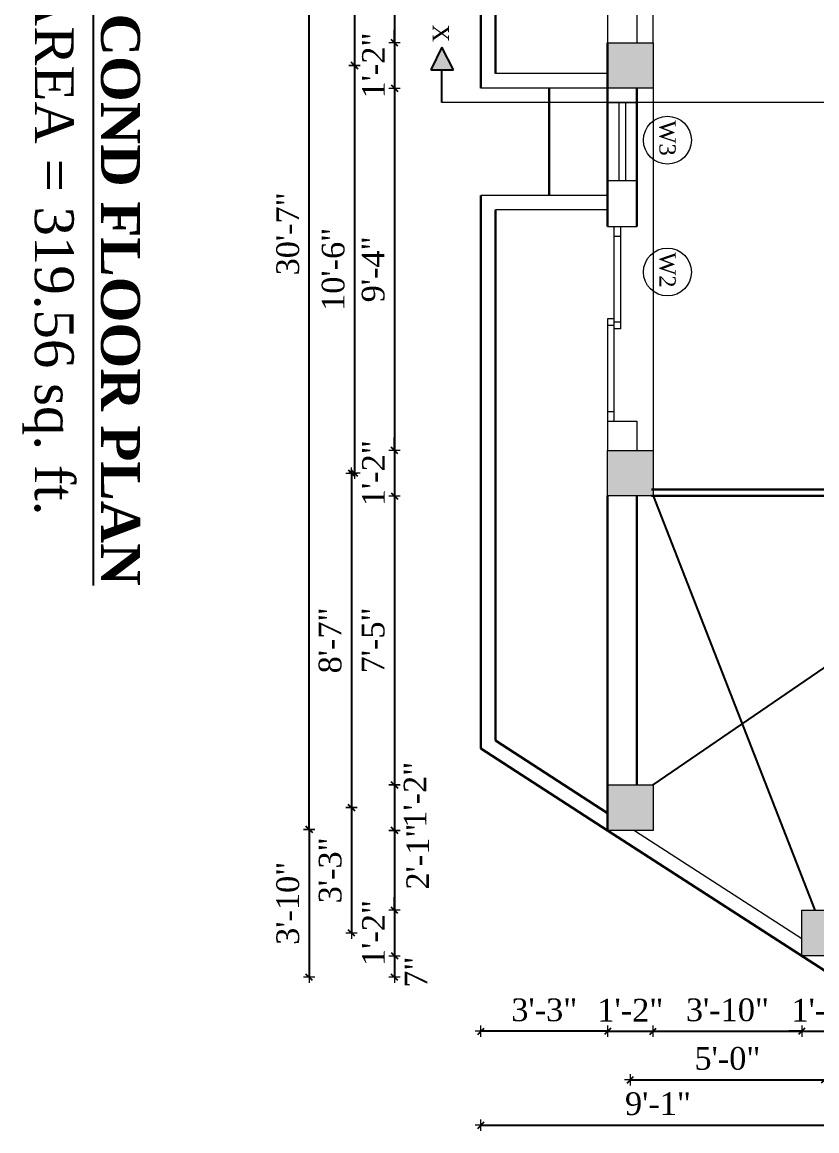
# Model space of a CAD drawing. Header units: inches. Extents: x 151827 to 346502, y -56182 to -23217.
# Drawn here: x 164324.6 to 164569.3, y -25468.3 to -25126.9 of the extents above; entities that cross this region are included whole.
import ezdxf

# ---------------------------------------------------------------- set-up
doc = ezdxf.new("R2010")
doc.units = ezdxf.units.IN
doc.header["$LTSCALE"] = 5
doc.header["$MEASUREMENT"] = 0
for name, color, linetype, lineweight in [('A-WALL', 7, 'Continuous', 9), ('Dimension', 7, 'Continuous', 18), ('Dw', 2, 'Continuous', 18)]:
    doc.layers.add(name, color=color, linetype=linetype, lineweight=lineweight)
doc.layers.add('dim line', color=7, linetype='Continuous', lineweight=15, true_color=0xfab2b2)
doc.layers.add('TEXT', color=6, linetype='Continuous')
doc.layers.add('WALL', color=7, linetype='Continuous')
doc.styles.add('ordinary', font='times.ttf')
doc.dimstyles.new('Copy of 96', dxfattribs={"dimtxt": 7, "dimasz": 4, "dimexe": 0.5, "dimexo": 0.5, "dimgap": 3, "dimtad": 1, "dimdec": 1, "dimzin": 11, "dimdsep": 46, "dimlunit": 4, "dimtxsty": 'ordinary', "dimblk": 'OBLIQUE', "dimcen": 0.09, "dimse1": 1, "dimse2": 1, "dimclrt": 6, "dimazin": 0, "dimtfac": 1, "dimtdec": 1, "dimtix": 1, "dimtmove": 2, "dimatfit": 3, "dimldrblk": 'leader', "dimfxl": 0.5, "dimfxlon": 1, "dimtolj": 1, "dimtzin": 0, "dimarcsym": 0})

# ---------------------------------------------------------------- blocks, each defined once
blk = doc.blocks.new('oblique')
at = {"color": 0, "lineweight": -2}
blk.add_line((0.25, 0.25), (-0.25, -0.25), dxfattribs=at)
at = {"layer": 'dim line', "lineweight": 9}
for p, q in [((-0.4375, 0), (0.4375, 0)), ((0, 0.4375), (0, -0.4375))]:
    blk.add_line(p, q, dxfattribs=at)
blk = doc.blocks.new('*D1893')
at = {"layer": 'A-WALL', "color": 0, "lineweight": -2, "ltscale": 5, "transparency": 16777216}
for p, q in [((164504.85, -25437.66), (164500.85, -25437.66)), ((164504.85, -25437.66), (164518.85, -25437.66)), ((164518.85, -25437.66), (164522.85, -25437.66))]:
    blk.add_line(p, q, dxfattribs=at)
at = {"layer": 'Defpoints', "color": 0, "ltscale": 5, "transparency": 16777216}
for p in [(164504.85, -25375.79), (164518.85, -25375.79), (164518.85, -25437.66)]:
    blk.add_point(p, dxfattribs=at)
at = {"layer": 'A-WALL', "color": 0, "lineweight": -2, "ltscale": 5, "transparency": 16777216, "xscale": 4, "yscale": 4, "zscale": 4}
blk.add_blockref('oblique', (164504.85, -25437.66), dxfattribs=at)
at = {"layer": 'A-WALL', "color": 0, "lineweight": -2, "ltscale": 5, "transparency": 16777216, "xscale": 4, "yscale": 4, "zscale": 4, "rotation": 180}
blk.add_blockref('oblique', (164518.85, -25437.66), dxfattribs=at)
at = {"layer": 'A-WALL', "color": 6, "ltscale": 5, "transparency": 16777216, "insert": (164511.85, -25431.16), "char_height": 7, "attachment_point": 5, "style": 'ordinary'}
blk.add_mtext('\\A1;1\'-2"', dxfattribs=at)
blk = doc.blocks.new('_OBLIQUE')
at = {"color": 0, "linetype": 'ByBlock'}
blk.add_line((-0.5, -0.5), (0.5, 0.5), dxfattribs=at)
blk = doc.blocks.new('leader')
at = {"layer": 'Dimension'}
for p, q in [((0, -4.328), (0, 4.328)), ((-4.424, 0), (4.424, 0))]:
    blk.add_line(p, q, dxfattribs=at)
blk = doc.blocks.new('*D1894')
at = {"layer": 'A-WALL', "color": 0, "lineweight": -2, "ltscale": 5, "transparency": 16777216}
blk.add_line((164518.85, -25437.66), (164564.62, -25437.66), dxfattribs=at)
at = {"layer": 'Defpoints', "color": 0, "ltscale": 5, "transparency": 16777216}
for p in [(164518.85, -25375.79), (164564.62, -25414.4), (164564.62, -25437.66)]:
    blk.add_point(p, dxfattribs=at)
at = {"layer": 'A-WALL', "color": 0, "lineweight": -2, "ltscale": 5, "transparency": 16777216, "xscale": 4, "yscale": 4, "zscale": 4, "rotation": 180}
blk.add_blockref('oblique', (164518.85, -25437.66), dxfattribs=at)
at = {"layer": 'A-WALL', "color": 0, "lineweight": -2, "ltscale": 5, "transparency": 16777216, "xscale": 4, "yscale": 4, "zscale": 4}
blk.add_blockref('oblique', (164564.62, -25437.66), dxfattribs=at)
at = {"layer": 'A-WALL', "color": 6, "ltscale": 5, "transparency": 16777216, "insert": (164541.74, -25431.1), "char_height": 7, "attachment_point": 5, "style": 'ordinary'}
blk.add_mtext('\\A1;3\'-10"', dxfattribs=at)
blk = doc.blocks.new('*D1895')
at = {"layer": 'A-WALL', "color": 0, "lineweight": -2, "ltscale": 5, "transparency": 16777216}
for p, q in [((164564.62, -25437.66), (164560.62, -25437.66)), ((164564.62, -25437.66), (164578.62, -25437.66)), ((164578.62, -25437.66), (164582.62, -25437.66))]:
    blk.add_line(p, q, dxfattribs=at)
at = {"layer": 'Defpoints', "color": 0, "ltscale": 5, "transparency": 16777216}
for p in [(164564.62, -25414.4), (164578.62, -25414.4), (164578.62, -25437.66)]:
    blk.add_point(p, dxfattribs=at)
at = {"layer": 'A-WALL', "color": 0, "lineweight": -2, "ltscale": 5, "transparency": 16777216, "xscale": 4, "yscale": 4, "zscale": 4}
blk.add_blockref('oblique', (164564.62, -25437.66), dxfattribs=at)
at = {"layer": 'A-WALL', "color": 0, "lineweight": -2, "ltscale": 5, "transparency": 16777216, "xscale": 4, "yscale": 4, "zscale": 4, "rotation": 180}
blk.add_blockref('oblique', (164578.62, -25437.66), dxfattribs=at)
at = {"layer": 'A-WALL', "color": 6, "ltscale": 5, "transparency": 16777216, "insert": (164571.62, -25431.16), "char_height": 7, "attachment_point": 5, "style": 'ordinary'}
blk.add_mtext('\\A1;1\'-2"', dxfattribs=at)
blk = doc.blocks.new('*D1900')
at = {"layer": 'A-WALL', "color": 0, "lineweight": -2, "ltscale": 5, "transparency": 16777216}
blk.add_line((164511.85, -25452.62), (164571.62, -25452.62), dxfattribs=at)
at = {"layer": 'Defpoints', "color": 0, "ltscale": 5, "transparency": 16777216}
for p in [(164511.85, -25368.79), (164571.62, -25407.4), (164571.62, -25452.62)]:
    blk.add_point(p, dxfattribs=at)
at = {"layer": 'A-WALL', "color": 0, "lineweight": -2, "ltscale": 5, "transparency": 16777216, "xscale": 4, "yscale": 4, "zscale": 4, "rotation": 180}
blk.add_blockref('oblique', (164511.85, -25452.62), dxfattribs=at)
at = {"layer": 'A-WALL', "color": 0, "lineweight": -2, "ltscale": 5, "transparency": 16777216, "xscale": 4, "yscale": 4, "zscale": 4}
blk.add_blockref('oblique', (164571.62, -25452.62), dxfattribs=at)
at = {"layer": 'A-WALL', "color": 6, "ltscale": 5, "transparency": 16777216, "insert": (164541.74, -25446.06), "char_height": 7, "attachment_point": 5, "style": 'ordinary'}
blk.add_mtext('\\A1;5\'-0"', dxfattribs=at)
blk = doc.blocks.new('*D1916')
at = {"layer": 'A-WALL', "color": 0, "lineweight": -2, "ltscale": 5, "transparency": 16777216}
blk.add_line((164465.85, -25466.57), (164574.85, -25466.57), dxfattribs=at)
at = {"layer": 'Defpoints', "color": 0, "ltscale": 5, "transparency": 16777216}
for p in [(164465.85, -25350.59), (164574.85, -25421.03), (164574.85, -25466.57)]:
    blk.add_point(p, dxfattribs=at)
at = {"layer": 'A-WALL', "color": 0, "lineweight": -2, "ltscale": 5, "transparency": 16777216, "xscale": 4, "yscale": 4, "zscale": 4, "rotation": 180}
blk.add_blockref('oblique', (164465.85, -25466.57), dxfattribs=at)
at = {"layer": 'A-WALL', "color": 0, "lineweight": -2, "ltscale": 5, "transparency": 16777216, "xscale": 4, "yscale": 4, "zscale": 4}
blk.add_blockref('oblique', (164574.85, -25466.57), dxfattribs=at)
at = {"layer": 'A-WALL', "color": 6, "ltscale": 5, "transparency": 16777216, "insert": (164520.35, -25460), "char_height": 7, "attachment_point": 5, "style": 'ordinary'}
blk.add_mtext('\\A1;9\'-1"', dxfattribs=at)
blk = doc.blocks.new('*D1919')
at = {"layer": 'A-WALL', "color": 0, "lineweight": -2, "ltscale": 5, "transparency": 16777216}
blk.add_line((164439.24, -25023.01), (164439.24, -25133.22), dxfattribs=at)
at = {"layer": 'Defpoints', "color": 0, "ltscale": 5, "transparency": 16777216}
for p in [(164504.85, -25023.01), (164439.24, -25133.22), (164504.85, -25133.22)]:
    blk.add_point(p, dxfattribs=at)
at = {"layer": 'A-WALL', "color": 0, "lineweight": -2, "ltscale": 5, "transparency": 16777216, "xscale": 4, "yscale": 4, "zscale": 4}
for p, rotation in [((164439.24, -25023.01), 90), ((164439.24, -25133.22), 270)]:
    blk.add_blockref('oblique', p, dxfattribs=dict(at, rotation=rotation))
at = {"layer": 'A-WALL', "color": 6, "ltscale": 5, "transparency": 16777216, "insert": (164432.67, -25078.11), "char_height": 7, "attachment_point": 5, "rotation": 90, "style": 'ordinary'}
blk.add_mtext('\\A1;9\'-2"', dxfattribs=at)
blk = doc.blocks.new('*D1920')
at = {"layer": 'A-WALL', "color": 0, "lineweight": -2, "ltscale": 5, "transparency": 16777216}
for p, q in [((164439.24, -25133.22), (164439.24, -25129.22)), ((164439.24, -25133.22), (164439.24, -25147.22)), ((164439.24, -25147.22), (164439.24, -25151.22))]:
    blk.add_line(p, q, dxfattribs=at)
at = {"layer": 'Defpoints', "color": 0, "ltscale": 5, "transparency": 16777216}
for p in [(164504.85, -25133.22), (164439.24, -25147.22), (164504.85, -25147.22)]:
    blk.add_point(p, dxfattribs=at)
at = {"layer": 'A-WALL', "color": 0, "lineweight": -2, "ltscale": 5, "transparency": 16777216, "xscale": 4, "yscale": 4, "zscale": 4}
for p, rotation in [((164439.24, -25133.22), 270), ((164439.24, -25147.22), 90)]:
    blk.add_blockref('oblique', p, dxfattribs=dict(at, rotation=rotation))
at = {"layer": 'A-WALL', "color": 6, "ltscale": 5, "transparency": 16777216, "insert": (164432.74, -25140.22), "char_height": 7, "attachment_point": 5, "rotation": 90, "style": 'ordinary'}
blk.add_mtext('\\A1;1\'-2"', dxfattribs=at)
blk = doc.blocks.new('*D1921')
at = {"layer": 'A-WALL', "color": 0, "lineweight": -2, "ltscale": 5, "transparency": 16777216}
blk.add_line((164439.24, -25147.22), (164439.24, -25258.78), dxfattribs=at)
at = {"layer": 'Defpoints', "color": 0, "ltscale": 5, "transparency": 16777216}
for p in [(164504.85, -25147.22), (164439.24, -25258.78), (164504.85, -25258.78)]:
    blk.add_point(p, dxfattribs=at)
at = {"layer": 'A-WALL', "color": 0, "lineweight": -2, "ltscale": 5, "transparency": 16777216, "xscale": 4, "yscale": 4, "zscale": 4}
for p, rotation in [((164439.24, -25147.22), 90), ((164439.24, -25258.78), 270)]:
    blk.add_blockref('oblique', p, dxfattribs=dict(at, rotation=rotation))
at = {"layer": 'A-WALL', "color": 6, "ltscale": 5, "transparency": 16777216, "insert": (164432.67, -25203), "char_height": 7, "attachment_point": 5, "rotation": 90, "style": 'ordinary'}
blk.add_mtext('\\A1;9\'-4"', dxfattribs=at)
blk = doc.blocks.new('*D1922')
at = {"layer": 'A-WALL', "color": 0, "lineweight": -2, "ltscale": 5, "transparency": 16777216}
for p, q in [((164439.24, -25258.78), (164439.24, -25254.78)), ((164439.24, -25258.78), (164439.24, -25272.78)), ((164439.24, -25272.78), (164439.24, -25276.78))]:
    blk.add_line(p, q, dxfattribs=at)
at = {"layer": 'Defpoints', "color": 0, "ltscale": 5, "transparency": 16777216}
for p in [(164504.85, -25258.78), (164439.24, -25272.78), (164504.85, -25272.78)]:
    blk.add_point(p, dxfattribs=at)
at = {"layer": 'A-WALL', "color": 0, "lineweight": -2, "ltscale": 5, "transparency": 16777216, "xscale": 4, "yscale": 4, "zscale": 4}
for p, rotation in [((164439.24, -25258.78), 270), ((164439.24, -25272.78), 90)]:
    blk.add_blockref('oblique', p, dxfattribs=dict(at, rotation=rotation))
at = {"layer": 'A-WALL', "color": 6, "ltscale": 5, "transparency": 16777216, "insert": (164432.74, -25265.78), "char_height": 7, "attachment_point": 5, "rotation": 90, "style": 'ordinary'}
blk.add_mtext('\\A1;1\'-2"', dxfattribs=at)
blk = doc.blocks.new('*D1923')
at = {"layer": 'A-WALL', "color": 0, "lineweight": -2, "ltscale": 5, "transparency": 16777216}
blk.add_line((164439.24, -25272.78), (164439.24, -25361.79), dxfattribs=at)
at = {"layer": 'Defpoints', "color": 0, "ltscale": 5, "transparency": 16777216}
for p in [(164504.85, -25272.78), (164439.24, -25361.79), (164504.85, -25361.79)]:
    blk.add_point(p, dxfattribs=at)
at = {"layer": 'A-WALL', "color": 0, "lineweight": -2, "ltscale": 5, "transparency": 16777216, "xscale": 4, "yscale": 4, "zscale": 4}
for p, rotation in [((164439.24, -25272.78), 90), ((164439.24, -25361.79), 270)]:
    blk.add_blockref('oblique', p, dxfattribs=dict(at, rotation=rotation))
at = {"layer": 'A-WALL', "color": 6, "ltscale": 5, "transparency": 16777216, "insert": (164432.67, -25317.29), "char_height": 7, "attachment_point": 5, "rotation": 90, "style": 'ordinary'}
blk.add_mtext('\\A1;7\'-5"', dxfattribs=at)
blk = doc.blocks.new('*D1924')
at = {"layer": 'A-WALL', "color": 0, "lineweight": -2, "ltscale": 5, "transparency": 16777216}
blk.add_line((164439.24, -25361.79), (164439.24, -25375.79), dxfattribs=at)
at = {"layer": 'Defpoints', "color": 0, "ltscale": 5, "transparency": 16777216}
for p in [(164504.85, -25361.79), (164439.24, -25375.79), (164504.85, -25375.79)]:
    blk.add_point(p, dxfattribs=at)
at = {"layer": 'A-WALL', "color": 0, "lineweight": -2, "ltscale": 5, "transparency": 16777216, "xscale": 4, "yscale": 4, "zscale": 4}
for p, rotation in [((164439.24, -25361.79), 90), ((164439.24, -25375.79), 270)]:
    blk.add_blockref('oblique', p, dxfattribs=dict(at, rotation=rotation))
at = {"layer": 'A-WALL', "color": 6, "ltscale": 5, "transparency": 16777216, "insert": (164445.56, -25364.82), "char_height": 7, "attachment_point": 5, "rotation": 90, "style": 'ordinary'}
blk.add_mtext('\\A1;1\'-2"', dxfattribs=at)
blk = doc.blocks.new('*D1925')
at = {"layer": 'A-WALL', "color": 0, "lineweight": -2, "ltscale": 5, "transparency": 16777216}
blk.add_line((164439.24, -25375.79), (164439.24, -25400.4), dxfattribs=at)
at = {"layer": 'Defpoints', "color": 0, "ltscale": 5, "transparency": 16777216}
for p in [(164504.85, -25375.79), (164439.24, -25400.4), (164564.62, -25400.4)]:
    blk.add_point(p, dxfattribs=at)
at = {"layer": 'A-WALL', "color": 0, "lineweight": -2, "ltscale": 5, "transparency": 16777216, "xscale": 4, "yscale": 4, "zscale": 4}
for p, rotation in [((164439.24, -25375.79), 90), ((164439.24, -25400.4), 270)]:
    blk.add_blockref('oblique', p, dxfattribs=dict(at, rotation=rotation))
at = {"layer": 'A-WALL', "color": 6, "ltscale": 5, "transparency": 16777216, "insert": (164446.38, -25383.87), "char_height": 7, "attachment_point": 5, "rotation": 90, "style": 'ordinary'}
blk.add_mtext('\\A1;2\'-1"', dxfattribs=at)
blk = doc.blocks.new('*D1926')
at = {"layer": 'A-WALL', "color": 0, "lineweight": -2, "ltscale": 5, "transparency": 16777216}
for p, q in [((164439.24, -25400.4), (164439.24, -25396.4)), ((164439.24, -25400.4), (164439.24, -25414.4)), ((164439.24, -25414.4), (164439.24, -25418.4))]:
    blk.add_line(p, q, dxfattribs=at)
at = {"layer": 'Defpoints', "color": 0, "ltscale": 5, "transparency": 16777216}
for p in [(164564.62, -25400.4), (164439.24, -25414.4), (164564.62, -25414.4)]:
    blk.add_point(p, dxfattribs=at)
at = {"layer": 'A-WALL', "color": 0, "lineweight": -2, "ltscale": 5, "transparency": 16777216, "xscale": 4, "yscale": 4, "zscale": 4}
for p, rotation in [((164439.24, -25400.4), 270), ((164439.24, -25414.4), 90)]:
    blk.add_blockref('oblique', p, dxfattribs=dict(at, rotation=rotation))
at = {"layer": 'A-WALL', "color": 6, "ltscale": 5, "transparency": 16777216, "insert": (164432.74, -25407.4), "char_height": 7, "attachment_point": 5, "rotation": 90, "style": 'ordinary'}
blk.add_mtext('\\A1;1\'-2"', dxfattribs=at)
blk = doc.blocks.new('*D1927')
at = {"layer": 'A-WALL', "color": 0, "lineweight": -2, "ltscale": 5, "transparency": 16777216}
blk.add_line((164439.24, -25414.4), (164439.24, -25421.03), dxfattribs=at)
at = {"layer": 'Defpoints', "color": 0, "ltscale": 5, "transparency": 16777216}
for p in [(164564.62, -25414.4), (164439.24, -25421.03), (164574.85, -25421.03)]:
    blk.add_point(p, dxfattribs=at)
at = {"layer": 'A-WALL', "color": 0, "lineweight": -2, "ltscale": 5, "transparency": 16777216, "xscale": 4, "yscale": 4, "zscale": 4}
for p, rotation in [((164439.24, -25414.4), 90), ((164439.24, -25421.03), 270)]:
    blk.add_blockref('oblique', p, dxfattribs=dict(at, rotation=rotation))
at = {"layer": 'A-WALL', "color": 6, "ltscale": 5, "transparency": 16777216, "insert": (164445.85, -25419.45), "char_height": 7, "attachment_point": 5, "rotation": 90, "style": 'ordinary'}
blk.add_mtext('\\A1;7"', dxfattribs=at)
blk = doc.blocks.new('*D1928')
at = {"layer": 'A-WALL', "color": 0, "lineweight": -2, "ltscale": 5, "transparency": 16777216}
blk.add_line((164426.93, -25016.01), (164426.93, -25140.22), dxfattribs=at)
at = {"layer": 'Defpoints', "color": 0, "ltscale": 5, "transparency": 16777216}
for p in [(164511.85, -25016.01), (164426.93, -25140.22), (164511.85, -25140.22)]:
    blk.add_point(p, dxfattribs=at)
at = {"layer": 'A-WALL', "color": 0, "lineweight": -2, "ltscale": 5, "transparency": 16777216, "xscale": 4, "yscale": 4, "zscale": 4}
for p, rotation in [((164426.93, -25016.01), 90), ((164426.93, -25140.22), 270)]:
    blk.add_blockref('oblique', p, dxfattribs=dict(at, rotation=rotation))
at = {"layer": 'A-WALL', "color": 6, "ltscale": 5, "transparency": 16777216, "insert": (164420.37, -25078.11), "char_height": 7, "attachment_point": 5, "rotation": 90, "style": 'ordinary'}
blk.add_mtext('\\A1;10\'-4"', dxfattribs=at)
blk = doc.blocks.new('*D1929')
at = {"layer": 'A-WALL', "color": 0, "lineweight": -2, "ltscale": 5, "transparency": 16777216}
blk.add_line((164426, -25265.78), (164426, -25368.79), dxfattribs=at)
at = {"layer": 'Defpoints', "color": 0, "ltscale": 5, "transparency": 16777216}
for p in [(164511.85, -25265.78), (164426, -25368.79), (164511.85, -25368.79)]:
    blk.add_point(p, dxfattribs=at)
at = {"layer": 'A-WALL', "color": 0, "lineweight": -2, "ltscale": 5, "transparency": 16777216, "xscale": 4, "yscale": 4, "zscale": 4}
for p, rotation in [((164426, -25265.78), 90), ((164426, -25368.79), 270)]:
    blk.add_blockref('oblique', p, dxfattribs=dict(at, rotation=rotation))
at = {"layer": 'A-WALL', "color": 6, "ltscale": 5, "transparency": 16777216, "insert": (164419.43, -25317.29), "char_height": 7, "attachment_point": 5, "rotation": 90, "style": 'ordinary'}
blk.add_mtext('\\A1;8\'-7"', dxfattribs=at)
blk = doc.blocks.new('*D1930')
at = {"layer": 'A-WALL', "color": 0, "lineweight": -2, "ltscale": 5, "transparency": 16777216}
blk.add_line((164426.93, -25140.22), (164426.93, -25265.78), dxfattribs=at)
at = {"layer": 'Defpoints', "color": 0, "ltscale": 5, "transparency": 16777216}
for p in [(164511.85, -25140.22), (164426.93, -25265.78), (164511.85, -25265.78)]:
    blk.add_point(p, dxfattribs=at)
at = {"layer": 'A-WALL', "color": 0, "lineweight": -2, "ltscale": 5, "transparency": 16777216, "xscale": 4, "yscale": 4, "zscale": 4}
for p, rotation in [((164426.93, -25140.22), 90), ((164426.93, -25265.78), 270)]:
    blk.add_blockref('oblique', p, dxfattribs=dict(at, rotation=rotation))
at = {"layer": 'A-WALL', "color": 6, "ltscale": 5, "transparency": 16777216, "insert": (164420.37, -25203), "char_height": 7, "attachment_point": 5, "rotation": 90, "style": 'ordinary'}
blk.add_mtext('\\A1;10\'-6"', dxfattribs=at)
blk = doc.blocks.new('*D1931')
at = {"layer": 'A-WALL', "color": 0, "lineweight": -2, "ltscale": 5, "transparency": 16777216}
blk.add_line((164426, -25368.79), (164426, -25407.4), dxfattribs=at)
at = {"layer": 'Defpoints', "color": 0, "ltscale": 5, "transparency": 16777216}
for p in [(164511.85, -25368.79), (164426, -25407.4), (164571.62, -25407.4)]:
    blk.add_point(p, dxfattribs=at)
at = {"layer": 'A-WALL', "color": 0, "lineweight": -2, "ltscale": 5, "transparency": 16777216, "xscale": 4, "yscale": 4, "zscale": 4}
for p, rotation in [((164426, -25368.79), 90), ((164426, -25407.4), 270)]:
    blk.add_blockref('oblique', p, dxfattribs=dict(at, rotation=rotation))
at = {"layer": 'A-WALL', "color": 6, "ltscale": 5, "transparency": 16777216, "insert": (164419.44, -25388.1), "char_height": 7, "attachment_point": 5, "rotation": 90, "style": 'ordinary'}
blk.add_mtext('\\A1;3\'-3"', dxfattribs=at)
blk = doc.blocks.new('*D1932')
at = {"layer": 'A-WALL', "color": 0, "lineweight": -2, "ltscale": 5, "transparency": 16777216}
blk.add_line((164412.94, -25375.47), (164412.94, -25008.67), dxfattribs=at)
at = {"layer": 'Defpoints', "color": 0, "ltscale": 5, "transparency": 16777216}
for p in [(164412.94, -25008.67), (164504.85, -25008.67), (164504.85, -25375.47)]:
    blk.add_point(p, dxfattribs=at)
at = {"layer": 'A-WALL', "color": 0, "lineweight": -2, "ltscale": 5, "transparency": 16777216, "xscale": 4, "yscale": 4, "zscale": 4}
for p, rotation in [((164412.94, -25008.67), 90), ((164412.94, -25375.47), 270)]:
    blk.add_blockref('oblique', p, dxfattribs=dict(at, rotation=rotation))
at = {"layer": 'A-WALL', "color": 6, "ltscale": 5, "transparency": 16777216, "insert": (164406.37, -25192.07), "char_height": 7, "attachment_point": 5, "rotation": 90, "style": 'ordinary'}
blk.add_mtext('\\A1;30\'-7"', dxfattribs=at)
blk = doc.blocks.new('*D1933')
at = {"layer": 'A-WALL', "color": 0, "lineweight": -2, "ltscale": 5, "transparency": 16777216}
blk.add_line((164412.94, -25375.47), (164412.94, -25421.03), dxfattribs=at)
at = {"layer": 'Defpoints', "color": 0, "ltscale": 5, "transparency": 16777216}
for p in [(164504.85, -25375.47), (164412.94, -25421.03), (164574.85, -25421.03)]:
    blk.add_point(p, dxfattribs=at)
at = {"layer": 'A-WALL', "color": 0, "lineweight": -2, "ltscale": 5, "transparency": 16777216, "xscale": 4, "yscale": 4, "zscale": 4}
for p, rotation in [((164412.94, -25375.47), 90), ((164412.94, -25421.03), 270)]:
    blk.add_blockref('oblique', p, dxfattribs=dict(at, rotation=rotation))
at = {"layer": 'A-WALL', "color": 6, "ltscale": 5, "transparency": 16777216, "insert": (164406.38, -25398.25), "char_height": 7, "attachment_point": 5, "rotation": 90, "style": 'ordinary'}
blk.add_mtext('\\A1;3\'-10"', dxfattribs=at)
blk = doc.blocks.new('*D2104')
at = {"layer": 'A-WALL', "color": 0, "lineweight": -2, "ltscale": 5, "transparency": 16777216}
blk.add_line((164504.85, -25437.66), (164465.85, -25437.66), dxfattribs=at)
at = {"layer": 'Defpoints', "color": 0, "ltscale": 5, "transparency": 16777216}
for p in [(164465.85, -25350.59), (164504.85, -25375.79), (164465.85, -25437.66)]:
    blk.add_point(p, dxfattribs=at)
at = {"layer": 'A-WALL', "color": 0, "lineweight": -2, "ltscale": 5, "transparency": 16777216, "xscale": 4, "yscale": 4, "zscale": 4, "rotation": 180}
blk.add_blockref('oblique', (164465.85, -25437.66), dxfattribs=at)
at = {"layer": 'A-WALL', "color": 0, "lineweight": -2, "ltscale": 5, "transparency": 16777216, "xscale": 4, "yscale": 4, "zscale": 4}
blk.add_blockref('oblique', (164504.85, -25437.66), dxfattribs=at)
at = {"layer": 'A-WALL', "color": 6, "ltscale": 5, "transparency": 16777216, "insert": (164485.35, -25431.1), "char_height": 7, "attachment_point": 5, "style": 'ordinary'}
blk.add_mtext('\\A1;3\'-3"', dxfattribs=at)

msp = doc.modelspace()

# ---------------------------------------------------------------- hatches: boundary and pattern name
at = {"ltscale": 5}
msp.add_hatch(color=256, dxfattribs=at).paths.add_polyline_path([(164450.42, -25141.5), (164457.43, -25141.5), (164453.85, -25134.62)])
at = {"layer": 'WALL', "linetype": 'ByBlock', "ltscale": 5, "true_color": 0xf8991e}
h = msp.add_hatch(color=30, dxfattribs=at)
h.dxf.hatch_style = 1
h.paths.add_polyline_path([(164518.85, -25133.22), (164504.85, -25133.22), (164504.85, -25147.22), (164518.85, -25147.22)])
h = msp.add_hatch(color=30, dxfattribs=at)
h.dxf.hatch_style = 1
h.paths.add_polyline_path([(164518.85, -25258.78), (164504.85, -25258.78), (164504.85, -25272.78), (164518.85, -25272.78)])
h = msp.add_hatch(color=30, dxfattribs=at)
h.dxf.hatch_style = 1
h.paths.add_polyline_path([(164518.85, -25361.79), (164504.85, -25361.79), (164504.85, -25375.79), (164518.85, -25375.79)])
h = msp.add_hatch(color=30, dxfattribs=at)
h.dxf.hatch_style = 1
h.paths.add_polyline_path([(164578.62, -25400.4), (164564.62, -25400.4), (164564.62, -25414.4), (164578.62, -25414.4)])

# ---------------------------------------------------------------- linework, layer by layer
at = {"ltscale": 5}
for p, q in [((164453.85, -25134.62, -72.71), (164450.42, -25141.5, -72.71)), ((164457.43, -25141.5, -72.71), (164453.85, -25134.62, -72.71)), ((164450.42, -25141.5, -72.71), (164457.43, -25141.5, -72.71)), ((164453.85, -25151.6, -72.71), (164453.85, -25141.5, -72.71))]:
    msp.add_line(p, q, dxfattribs=at)
at = {"layer": 'A-WALL', "lineweight": 30}
for p, q in [((164465.85, -25147.22, -72.71), (164465.85, -25007.75, -72.71)), ((164470.35, -25142.72, -72.71), (164470.35, -25012.36, -72.71)), ((164504.85, -25189.78, -72.71), (164504.85, -25133.22, -72.71)), ((164486.85, -25180.22, -72.71), (164486.85, -25147.22, -72.71)), ((164513.85, -25189.78, -72.71), (164513.85, -25147.22, -72.71)), ((164465.85, -25350.59, -72.71), (164465.85, -25180.22, -72.71)), ((164470.35, -25348.14, -72.71), (164470.35, -25184.72, -72.71)), ((164504.85, -25375.79, -72.71), (164504.85, -25272.78, -72.71)), ((164513.85, -25361.79, -72.71), (164513.85, -25272.78, -72.71)), ((164645.13, -25270.78, -72.71), (164518.35, -25270.78, -72.71)), ((164645.13, -25272.78, -72.71), (164518.35, -25272.78, -72.71)), ((164504.85, -25370.44, -72.71), (164470.35, -25348.14, -72.71)), ((164504.85, -25375.79, -72.71), (164465.85, -25350.59, -72.71)), ((164574.85, -25421.03, -72.71), (164504.85, -25375.79, -72.71))]:
    msp.add_line(p, q, dxfattribs=at)
at = {"layer": 'A-WALL', "ltscale": 5}
for p, q in [((164518.85, -25133.22, -72.71), (164518.85, -25023.01, -72.71)), ((164504.85, -25124.22, -72.71), (164504.85, -25133.22, -72.71)), ((164513.85, -25124.22, -72.71), (164513.85, -25133.22, -72.71)), ((164504.85, -25142.72, -72.71), (164470.35, -25142.72, -72.71)), ((164504.85, -25147.22, -72.71), (164465.85, -25147.22, -72.71)), ((164518.85, -25147.22, -72.71), (164518.85, -25258.78, -72.71)), ((164742.41, -25151.6, -72.71), (164453.85, -25151.6, -72.71)), ((164513.85, -25151.72, -72.71), (164504.85, -25151.72, -72.71)), ((164513.85, -25175.72, -72.71), (164504.85, -25175.72, -72.71)), ((164504.85, -25180.22, -72.71), (164465.85, -25180.22, -72.71)), ((164504.85, -25184.72, -72.71), (164470.35, -25184.72, -72.71)), ((164504.85, -25189.78, -72.71), (164513.85, -25189.78, -72.71)), ((164506.85, -25249.78, -72.71), (164506.85, -25189.78, -72.71)), ((164508.85, -25189.78, -72.71), (164508.85, -25221.28, -72.71)), ((164506.85, -25192.78, -72.71), (164508.85, -25192.78, -72.71)), ((164504.85, -25218.28, -72.71), (164504.85, -25249.78, -72.71)), ((164506.85, -25218.28, -72.71), (164504.85, -25218.28, -72.71)), ((164506.85, -25221.28, -72.71), (164506.85, -25218.28, -72.71)), ((164508.85, -25219.28, -72.71), (164506.85, -25219.28, -72.71)), ((164506.85, -25220.28, -72.71), (164504.85, -25220.28, -72.71)), ((164508.85, -25221.28, -72.71), (164506.85, -25221.28, -72.71)), ((164504.85, -25246.78, -72.71), (164506.85, -25246.78, -72.71)), ((164504.85, -25249.78, -72.71), (164504.85, -25258.78, -72.71)), ((164504.85, -25249.78, -72.71), (164513.85, -25249.78, -72.71)), ((164513.85, -25249.78, -72.71), (164513.85, -25258.78, -72.71))]:
    msp.add_line(p, q, dxfattribs=at)
at = {"layer": 'A-WALL', "ltscale": 5, "elevation": -72.71}
for points in [[(164518.85, -25133.22), (164518.85, -25147.22), (164504.85, -25147.22), (164504.85, -25133.22)], [(164518.85, -25258.78), (164518.85, -25272.78), (164504.85, -25272.78), (164504.85, -25258.78)], [(164518.85, -25361.79), (164518.85, -25375.79), (164504.85, -25375.79), (164504.85, -25361.79)], [(164578.62, -25400.4), (164578.62, -25414.4), (164564.62, -25414.4), (164564.62, -25400.4)]]:
    msp.add_lwpolyline(points, close=True, dxfattribs=at)
msp.add_lwpolyline([(164513.85, -25272.78), (164513.85, -25272.78), (164513.85, -25361.79), (164518.85, -25361.79), (164518.85, -25375.79), (164513.14, -25375.79), (164564.62, -25409.06), (164564.62, -25400.4), (164578.62, -25400.4), (164578.62, -25405.29), (164653.95, -25272.78), (164645.13, -25272.78)], dxfattribs=at)
at = {"layer": 'A-WALL', "ltscale": 5}
for centre in [(164523.27, -25163.22, -72.71), (164523.27, -25203.82, -72.71)]:
    msp.add_circle(centre, 7.38, dxfattribs=at)
at = {"layer": 'Dw', "color": 3}
for p, q in [((164508.35, -25151.72, -72.71), (164508.35, -25175.72, -72.71)), ((164510.35, -25151.72, -72.71), (164510.35, -25175.72, -72.71))]:
    msp.add_line(p, q, dxfattribs=at)
at = {"layer": 'WALL', "color": 30, "linetype": 'ByBlock', "ltscale": 5, "true_color": 0xf8991e}
for p, q in [((164518.85, -25361.79, -72.71), (164648.78, -25272.78, -72.71)), ((164518.85, -25272.78, -72.71), (164568.68, -25400.4, -72.71))]:
    msp.add_line(p, q, dxfattribs=at)

# ---------------------------------------------------------------- texts
at = {"layer": 'TEXT', "style": 'ordinary'}
for s, p in [('X', (164450.97, -25127.55, -72.71)), ('W3', (164520.82, -25157.1, -72.71)), ('W2', (164520.82, -25197.7, -72.71))]:
    msp.add_text(s, height=5, rotation=270, dxfattribs=at).set_placement(p)
at = {"layer": 'TEXT', "char_height": 12, "width": 219.8151, "attachment_point": 8, "rotation": 270, "style": 'ordinary'}
for s, insert in [('{\\fTimes New Roman|b1|i0|c0|p18;\\LSECOND FLOOR PLAN}', (164348.69, -25201.22, -72.71)), ('AREA = 319.56 sq. ft.', (164324.57, -25196.91, -72.71))]:
    msp.add_mtext(s, dxfattribs=dict(at, insert=insert))

# ---------------------------------------------------------------- dimensions: what is measured, and where the dimension line sits
at = {"layer": 'A-WALL', "ltscale": 5}
for base, p1, p2, picture, middle in [((164412.94, -25008.67, -72.71), (164504.85, -25375.47, -72.71), (164504.85, -25008.67, -72.71), '*D1932', (164406.37, -25192.07, -72.71)), ((164426.93, -25140.22, -72.71), (164511.85, -25016.01, -72.71), (164511.85, -25140.22, -72.71), '*D1928', (164420.37, -25078.11, -72.71)), ((164439.24, -25133.22, -72.71), (164504.85, -25023.01, -72.71), (164504.85, -25133.22, -72.71), '*D1919', (164432.67, -25078.11, -72.71)), ((164439.24, -25147.22, -72.71), (164504.85, -25133.22, -72.71), (164504.85, -25147.22, -72.71), '*D1920', (164432.74, -25140.22, -72.71)), ((164426.93, -25265.78, -72.71), (164511.85, -25140.22, -72.71), (164511.85, -25265.78, -72.71), '*D1930', (164420.37, -25203, -72.71)), ((164439.24, -25258.78, -72.71), (164504.85, -25147.22, -72.71), (164504.85, -25258.78, -72.71), '*D1921', (164432.67, -25203, -72.71)), ((164439.24, -25272.78, -72.71), (164504.85, -25258.78, -72.71), (164504.85, -25272.78, -72.71), '*D1922', (164432.74, -25265.78, -72.71)), ((164426, -25368.79, -72.71), (164511.85, -25265.78, -72.71), (164511.85, -25368.79, -72.71), '*D1929', (164419.43, -25317.29, -72.71)), ((164439.24, -25361.79, -72.71), (164504.85, -25272.78, -72.71), (164504.85, -25361.79, -72.71), '*D1923', (164432.67, -25317.29, -72.71)), ((164426, -25407.4, -72.71), (164511.85, -25368.79, -72.71), (164571.62, -25407.4, -72.71), '*D1931', (164419.44, -25388.1, -72.71)), ((164412.94, -25421.03, -72.71), (164504.85, -25375.47, -72.71), (164574.85, -25421.03, -72.71), '*D1933', (164406.38, -25398.25, -72.71)), ((164439.24, -25414.4, -72.71), (164564.62, -25400.4, -72.71), (164564.62, -25414.4, -72.71), '*D1926', (164432.74, -25407.4, -72.71))]:
    dim = msp.add_linear_dim(base=base, p1=p1, p2=p2, angle=270, dimstyle='Copy of 96', override={"dimdec": 0, "dimblk": 'oblique', "dimtdec": 0, "dimarcsym": 1}, dxfattribs=at)
    dim.commit()
    dim.dimension.update_dxf_attribs({"geometry": picture, "text_midpoint": middle})
for base, p1, p2, picture, middle in [((164574.85, -25466.57, -72.71), (164465.85, -25350.59, -72.71), (164574.85, -25421.03, -72.71), '*D1916', (164520.35, -25460, -72.71)), ((164465.85, -25437.66, -72.71), (164504.85, -25375.79, -72.71), (164465.85, -25350.59, -72.71), '*D2104', (164485.35, -25431.1, -72.71)), ((164571.62, -25452.62, -72.71), (164511.85, -25368.79, -72.71), (164571.62, -25407.4, -72.71), '*D1900', (164541.74, -25446.06, -72.71)), ((164518.85, -25437.66, -72.71), (164504.85, -25375.79, -72.71), (164518.85, -25375.79, -72.71), '*D1893', (164511.85, -25431.16, -72.71)), ((164564.62, -25437.66, -72.71), (164518.85, -25375.79, -72.71), (164564.62, -25414.4, -72.71), '*D1894', (164541.74, -25431.1, -72.71)), ((164578.62, -25437.66, -72.71), (164564.62, -25414.4, -72.71), (164578.62, -25414.4, -72.71), '*D1895', (164571.62, -25431.16, -72.71))]:
    dim = msp.add_linear_dim(base=base, p1=p1, p2=p2, dimstyle='Copy of 96', override={"dimdec": 0, "dimblk": 'oblique', "dimtdec": 0, "dimarcsym": 1}, dxfattribs=at)
    dim.commit()
    dim.dimension.update_dxf_attribs({"geometry": picture, "text_midpoint": middle})
for base, p1, p2, picture, middle in [((164439.24, -25375.79, -72.71), (164504.85, -25361.79, -72.71), (164504.85, -25375.79, -72.71), '*D1924', (164445.56, -25364.82, -72.71)), ((164439.24, -25400.4, -72.71), (164504.85, -25375.79, -72.71), (164564.62, -25400.4, -72.71), '*D1925', (164446.38, -25383.87, -72.71)), ((164439.24, -25421.03, -72.71), (164564.62, -25414.4, -72.71), (164574.85, -25421.03, -72.71), '*D1927', (164445.85, -25419.45, -72.71))]:
    dim = msp.add_linear_dim(base=base, p1=p1, p2=p2, angle=270, dimstyle='Copy of 96', override={"dimdec": 0, "dimblk": 'oblique', "dimtdec": 0, "dimarcsym": 1}, dxfattribs=at)
    dim.commit()
    dim.dimension.update_dxf_attribs({"geometry": picture, "text_midpoint": middle, "dimtype": 160})

doc.saveas('drawing.dxf')
